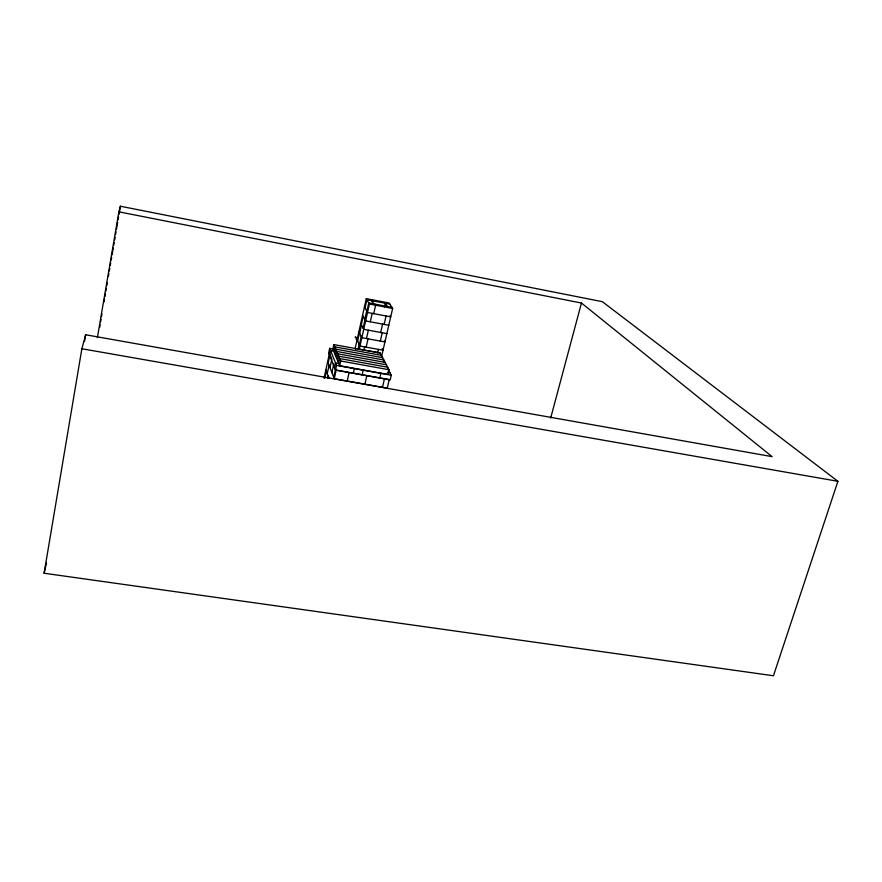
<?xml version="1.0" encoding="UTF-8"?>
<svg xmlns="http://www.w3.org/2000/svg" width="882" height="882" viewBox="0 0 882 882"><rect width="100%" height="100%" fill="white"/><g stroke="black" fill="none" stroke-linecap="round" stroke-linejoin="round"><path stroke-width="1.32" d="M118.894 211.834L120.404 206.234L602.373 301.688L837.9 481.307L773.448 675.766L44.1 573.234L81.872 348.754L85.653 334.763L772.103 456.644L581.458 303.033L118.894 211.834L97.384 337.619M84.518 341.543L85.653 334.763M99.655 327.465L100.118 324.774M100.581 322.073L101.044 319.383M101.507 316.693L101.959 313.992M104.043 301.876L104.495 299.185M104.958 296.484L105.421 293.794M105.884 291.093L106.347 288.403M106.81 285.713L107.262 283.012M108.42 276.286L108.883 273.585M109.346 270.895L109.798 268.194M110.261 265.504L110.724 262.814M111.187 260.113L111.65 257.423M112.113 254.733L113.26 247.996M113.723 245.306L114.186 242.605M114.649 239.915L115.101 237.214M115.564 234.524L116.027 231.834M116.49 229.133L117.637 222.407M118.1 219.706L118.563 217.016M119.026 214.315L120.404 206.234M356.582 337.927L356.427 338.688L356.604 337.971M333.583 349.074L329.648 348.357L328.644 352.91L335.458 370.131L390.186 379.933L391.277 375.236L387.573 368.268M324.058 378.135L329.504 353.263M329.559 355.214L330.563 350.639L334.245 351.312M324.797 378.29L326.362 371.179M328.181 362.866L330.011 354.52L331.864 359.195L330.011 367.64M327.255 373.604L329.096 365.236M380.153 353.054L333.837 344.575L332.834 349.129L339.669 365.754L387.97 374.431L389.05 369.734L380.043 352.844L359.393 349.25M327.641 378.444L328.17 376.052M333.782 351.422L334.785 346.835L381.377 355.347M334.73 353.737L335.744 349.129L382.623 357.673M331.897 372.535L333.771 363.99M335.689 356.074L336.715 351.444L383.868 360.021M334.476 367.64L335.513 362.921L339.316 363.616M336.67 358.445L337.696 353.781L385.147 362.403M333.738 377.32L335.645 368.687M335.458 370.131L336.505 365.391L329.648 348.357M337.652 360.848L338.688 356.163L386.426 364.817M385.677 378.907L389.271 379.558L387.275 388.124L334.267 378.72L336.185 370.054L349.14 372.369L347.199 381.013M338.655 363.285L339.702 358.566L387.738 367.254M339.669 365.754L340.717 361.003L333.837 344.575M381.399 357.342L392.633 308.457L389.138 303.022L366.295 298.656L355.203 348.181L355.777 349.393M357.618 341.191L359.459 332.955M361.311 324.686L363.175 316.395M365.038 308.072L366.912 299.726L389.822 304.103M359.658 333.341L361.51 325.061M358.114 349.129L359.183 344.399M364.795 319.394L366.68 311.004M359.382 344.796L361.245 336.483M363.119 328.148L365.005 319.769M366.89 311.379L368.786 302.945L391.928 307.355M353.274 373.318L354.332 368.599M359.172 349.581L369.415 304.036L366.295 298.656M372.502 303.276L373.031 300.894L372.402 299.825M363.792 350.43L364.597 346.869M366.482 338.534L368.367 330.177M370.264 321.787L372.171 313.375M366.14 347.155L368.026 338.82M373.714 313.661L375.622 305.216L374.971 304.125M362.138 374.905L363.208 370.186M364.894 384.155L366.857 375.545M384.442 306.793L385.258 303.221L387.308 306.473M380.704 332.47L382.612 324.102M377.617 352.954L378.433 349.404M380.329 341.102L382.237 332.757M384.155 324.389L386.073 315.999M44.1 573.234L46.448 563.113M379.8 378.069L380.881 373.362M382.49 387.275L384.486 378.698L350.397 372.601M550.677 418.057L581.458 303.033M81.872 348.754L837.9 481.307M328.699 377.331L329.482 377.474M340.717 361.003L389.05 369.734M387.363 372.259L389.943 372.733M336.505 365.391L391.277 375.236M388.775 325.26L365.622 320.916L362.568 315.282M386.856 333.617L363.737 329.317L360.716 323.551M369.415 304.036L392.633 308.457M389.998 315.745L390.704 316.87L367.518 312.493L364.431 306.98M371.509 300.597L373.428 303.827M384.254 340.75L384.938 341.951L361.852 337.685L358.875 331.786M382.138 348.611L383.031 350.253L359.977 346.02L357.034 340M383.416 360.451L384.607 362.678M327.685 361.576L334.267 378.72M325.866 369.867L328.953 378.158M355.259 337.189L356.019 337.321L355.259 337.189M356.229 339.162L357.001 339.305L356.229 339.162"/></g></svg>
